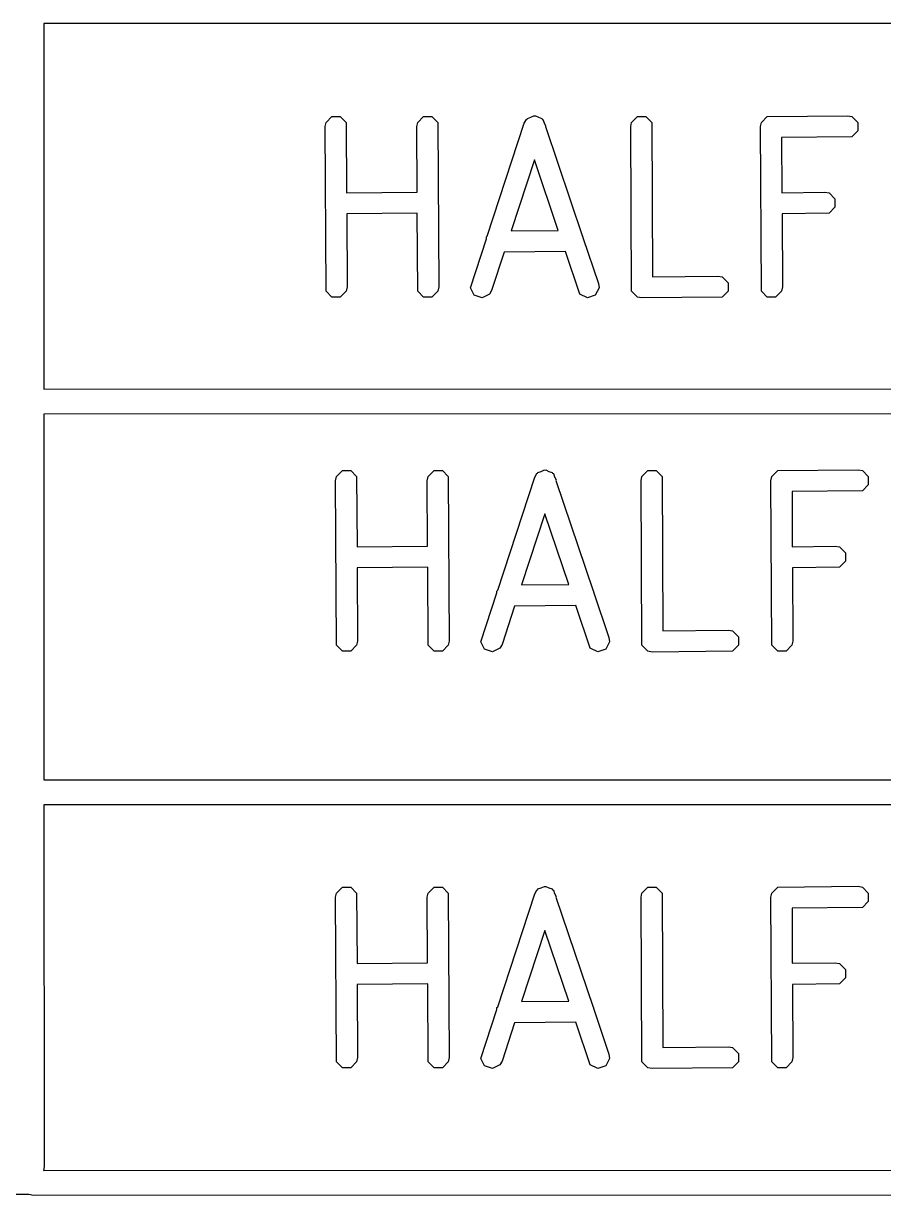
# Model space of a CAD drawing. Extents: x 139 to 262, y -120 to -93.
# Drawn here: x 181.74 to 185.93, y -120.03 to -114.31 of the extents above; entities that cross this region are included whole.
import ezdxf

# ---------------------------------------------------------------- set-up
doc = ezdxf.new("R2010")
doc.units = 0
doc.layers.add('BLACK', color=7, linetype='CONTINUOUS')

msp = doc.modelspace()

# ---------------------------------------------------------------- linework, layer by layer
at = {"layer": 'BLACK', "linetype": 'CONTINUOUS'}
for p, q in [((196.320076, -114.31012), (181.836825, -114.310855)), ((181.836825, -114.310855), (181.837392, -116.094405)), ((183.21011, -114.813391), (183.21417, -114.792979)), ((183.21417, -114.792979), (183.243038, -114.764111)), ((183.243038, -114.764111), (183.283862, -114.764111)), ((183.283862, -114.764111), (183.31273, -114.792979)), ((183.31273, -114.792979), (183.314465, -115.136023)), ((183.65715, -114.813391), (183.66121, -114.792979)), ((183.66121, -114.792979), (183.690078, -114.764111)), ((183.690078, -114.764111), (183.730902, -114.764111)), ((183.730902, -114.764111), (183.75977, -114.792979)), ((183.75977, -114.792979), (183.76383, -115.595711)), ((184.000683, -115.347585), (184.181434, -114.796523)), ((184.181434, -114.796523), (184.191741, -114.778443)), ((184.191741, -114.778443), (184.195306, -114.77666)), ((184.195306, -114.77666), (184.197089, -114.773095)), ((184.197089, -114.773095), (184.213132, -114.767747)), ((184.213132, -114.767747), (184.228256, -114.760185)), ((184.228256, -114.760185), (184.232037, -114.761445)), ((184.232037, -114.761445), (184.235818, -114.760185)), ((184.235818, -114.760185), (184.250941, -114.767747)), ((184.250941, -114.767747), (184.266985, -114.773095)), ((184.266985, -114.773095), (184.268767, -114.77666)), ((184.268767, -114.77666), (184.272333, -114.778443)), ((184.272333, -114.778443), (184.277946, -114.795016)), ((184.277946, -114.795016), (184.285243, -114.80961)), ((184.700243, -114.813391), (184.704303, -114.792979)), ((184.704303, -114.792979), (184.733171, -114.764111)), ((184.733171, -114.764111), (184.773995, -114.764111)), ((184.773995, -114.764111), (184.802863, -114.792979)), ((184.802863, -114.792979), (184.806669, -115.545671)), ((185.33355, -114.813391), (185.33761, -114.792979)), ((185.33761, -114.792979), (185.366478, -114.764111)), ((185.366478, -114.764111), (185.759424, -114.760051)), ((185.759424, -114.760051), (185.779836, -114.764111)), ((185.779836, -114.764111), (185.808704, -114.792979)), ((185.808704, -114.792979), (185.808704, -114.833803)), ((183.21417, -115.616123), (183.21011, -114.813391)), ((183.658766, -115.133033), (183.65715, -114.813391)), ((184.285243, -114.80961), (184.284084, -114.813141)), ((184.284084, -114.813141), (184.465961, -115.350157)), ((184.704303, -115.616123), (184.700243, -114.813391)), ((185.33761, -115.616123), (185.33355, -114.813391)), ((185.779836, -114.862671), (185.43654, -114.866218)), ((185.808704, -114.833803), (185.779836, -114.862671)), ((185.43654, -114.866218), (185.437902, -115.135612)), ((184.230728, -114.975809), (184.117189, -115.321962)), ((184.347159, -115.319586), (184.230728, -114.975809)), ((183.314465, -115.136023), (183.658766, -115.133033)), ((185.437902, -115.135612), (185.647664, -115.132584)), ((185.647664, -115.132584), (185.668076, -115.136644)), ((185.668076, -115.136644), (185.696944, -115.165512)), ((185.696944, -115.206336), (185.668076, -115.235204)), ((185.696944, -115.165512), (185.696944, -115.206336)), ((183.659286, -115.235826), (183.314984, -115.238816)), ((183.314984, -115.238816), (183.31679, -115.595711)), ((183.66121, -115.616123), (183.659286, -115.235826)), ((185.668076, -115.235204), (185.438423, -115.238519)), ((185.438423, -115.238519), (185.44023, -115.595711)), ((184.117189, -115.321962), (184.347159, -115.319586)), ((183.918057, -115.599492), (183.99649, -115.360369)), ((183.99649, -115.351779), (184.000683, -115.347585)), ((183.99649, -115.360369), (183.99649, -115.351779)), ((184.465961, -115.350157), (184.467583, -115.351779)), ((184.467583, -115.351779), (184.467583, -115.354945)), ((184.467583, -115.354945), (184.543413, -115.578844)), ((184.083345, -115.425142), (184.021866, -115.612579)), ((184.381864, -115.422058), (184.083345, -115.425142)), ((184.452514, -115.63066), (184.381864, -115.422058)), ((184.806669, -115.545671), (185.126117, -115.542371)), ((185.126117, -115.542371), (185.146529, -115.546431)), ((185.146529, -115.546431), (185.175397, -115.575299)), ((183.31679, -115.595711), (183.31273, -115.616123)), ((183.76383, -115.595711), (183.75977, -115.616123)), ((183.936315, -115.636007), (183.918057, -115.599492)), ((184.546016, -115.599492), (184.527758, -115.636008)), ((184.543413, -115.578844), (184.546016, -115.599492)), ((185.175397, -115.575299), (185.175397, -115.616123)), ((185.44023, -115.595711), (185.43617, -115.616123)), ((183.243038, -115.644991), (183.21417, -115.616123)), ((183.283862, -115.644991), (183.243038, -115.644991)), ((183.31273, -115.616123), (183.283862, -115.644991)), ((183.690078, -115.644991), (183.66121, -115.616123)), ((183.730902, -115.644991), (183.690078, -115.644991)), ((183.75977, -115.616123), (183.730902, -115.644991)), ((183.975044, -115.648917), (183.936315, -115.636007)), ((184.011559, -115.630659), (183.975044, -115.648917)), ((184.021866, -115.612579), (184.011559, -115.630659)), ((184.489029, -115.648917), (184.452514, -115.63066)), ((184.527758, -115.636008), (184.489029, -115.648917)), ((184.733171, -115.644991), (184.704303, -115.616123)), ((184.753583, -115.649051), (184.733171, -115.644991)), ((185.146529, -115.644991), (184.753583, -115.649051)), ((185.175397, -115.616123), (185.146529, -115.644991)), ((185.366478, -115.644991), (185.33761, -115.616123)), ((185.407302, -115.644991), (185.366478, -115.644991)), ((185.43617, -115.616123), (185.407302, -115.644991)), ((181.837392, -116.094405), (196.320497, -116.089619)), ((196.320526, -116.211793), (181.837431, -116.216579)), ((181.837431, -116.216579), (181.837999, -117.999789)), ((183.26091, -116.540591), (183.26497, -116.520179)), ((183.26497, -116.520179), (183.293838, -116.491311)), ((183.293838, -116.491311), (183.334662, -116.491311)), ((183.334662, -116.491311), (183.36353, -116.520179)), ((183.36353, -116.520179), (183.365265, -116.863223)), ((183.70795, -116.540591), (183.71201, -116.520179)), ((183.71201, -116.520179), (183.740878, -116.491311)), ((183.740878, -116.491311), (183.781702, -116.491311)), ((183.781702, -116.491311), (183.81057, -116.520179)), ((183.81057, -116.520179), (183.81463, -117.322911)), ((184.051483, -117.074785), (184.232234, -116.523723)), ((184.232234, -116.523723), (184.242541, -116.505643)), ((184.242541, -116.505643), (184.246106, -116.50386)), ((184.246106, -116.50386), (184.247889, -116.500295)), ((184.247889, -116.500295), (184.263932, -116.494947)), ((184.263932, -116.494947), (184.279056, -116.487385)), ((184.279056, -116.487385), (184.282837, -116.488645)), ((184.282837, -116.488645), (184.286618, -116.487385)), ((184.286618, -116.487385), (184.301741, -116.494947)), ((184.301741, -116.494947), (184.317785, -116.500295)), ((184.317785, -116.500295), (184.319567, -116.50386)), ((184.319567, -116.50386), (184.323133, -116.505643)), ((184.323133, -116.505643), (184.328746, -116.522216)), ((184.328746, -116.522216), (184.336043, -116.53681)), ((184.751043, -116.540591), (184.755103, -116.520179)), ((184.755103, -116.520179), (184.783971, -116.491311)), ((184.783971, -116.491311), (184.824795, -116.491311)), ((184.824795, -116.491311), (184.853663, -116.520179)), ((184.853663, -116.520179), (184.857469, -117.272871)), ((185.38435, -116.540591), (185.38841, -116.520179)), ((185.38841, -116.520179), (185.417278, -116.491311)), ((185.417278, -116.491311), (185.810224, -116.487251)), ((185.810224, -116.487251), (185.830636, -116.491311)), ((185.830636, -116.491311), (185.859504, -116.520179)), ((185.859504, -116.520179), (185.859504, -116.561003)), ((183.26497, -117.343323), (183.26091, -116.540591)), ((183.709566, -116.860233), (183.70795, -116.540591)), ((184.336043, -116.53681), (184.334884, -116.540341)), ((184.334884, -116.540341), (184.516761, -117.077357)), ((184.755103, -117.343323), (184.751043, -116.540591)), ((185.38841, -117.343323), (185.38435, -116.540591)), ((185.859504, -116.561003), (185.830636, -116.589871)), ((185.830636, -116.589871), (185.48734, -116.593418)), ((185.48734, -116.593418), (185.488702, -116.862812)), ((184.281528, -116.703009), (184.167989, -117.049162)), ((184.397959, -117.046786), (184.281528, -116.703009)), ((183.365265, -116.863223), (183.709566, -116.860233)), ((185.488702, -116.862812), (185.698464, -116.859784)), ((185.698464, -116.859784), (185.718876, -116.863844)), ((185.718876, -116.863844), (185.747744, -116.892712)), ((185.747744, -116.892712), (185.747744, -116.933536)), ((183.710086, -116.963026), (183.365784, -116.966016)), ((183.365784, -116.966016), (183.36759, -117.322911)), ((183.71201, -117.343323), (183.710086, -116.963026)), ((185.718876, -116.962404), (185.489223, -116.965719)), ((185.489223, -116.965719), (185.49103, -117.322911)), ((185.747744, -116.933536), (185.718876, -116.962404)), ((183.968857, -117.326692), (184.04729, -117.087569)), ((184.04729, -117.078979), (184.051483, -117.074785)), ((184.04729, -117.087569), (184.04729, -117.078979)), ((184.167989, -117.049162), (184.397959, -117.046786)), ((184.516761, -117.077357), (184.518383, -117.078979)), ((184.518383, -117.078979), (184.518383, -117.082145)), ((184.518383, -117.082145), (184.594213, -117.306044)), ((184.134145, -117.152342), (184.072666, -117.339779)), ((184.432664, -117.149258), (184.134145, -117.152342)), ((184.503314, -117.35786), (184.432664, -117.149258)), ((183.36759, -117.322911), (183.36353, -117.343323)), ((183.81463, -117.322911), (183.81057, -117.343323)), ((184.594213, -117.306044), (184.596816, -117.326692)), ((184.857469, -117.272871), (185.176917, -117.269571)), ((185.176917, -117.269571), (185.197329, -117.273631)), ((185.197329, -117.273631), (185.226197, -117.302499)), ((185.226197, -117.302499), (185.226197, -117.343323)), ((185.49103, -117.322911), (185.48697, -117.343323)), ((183.293838, -117.372191), (183.26497, -117.343323)), ((183.334662, -117.372191), (183.293838, -117.372191)), ((183.36353, -117.343323), (183.334662, -117.372191)), ((183.740878, -117.372191), (183.71201, -117.343323)), ((183.781702, -117.372191), (183.740878, -117.372191)), ((183.81057, -117.343323), (183.781702, -117.372191)), ((183.987115, -117.363207), (183.968857, -117.326692)), ((184.025844, -117.376117), (183.987115, -117.363207)), ((184.062359, -117.357859), (184.025844, -117.376117)), ((184.072666, -117.339779), (184.062359, -117.357859)), ((184.539829, -117.376117), (184.503314, -117.35786)), ((184.578558, -117.363208), (184.539829, -117.376117)), ((184.596816, -117.326692), (184.578558, -117.363208)), ((184.783971, -117.372191), (184.755103, -117.343323)), ((184.804383, -117.376251), (184.783971, -117.372191)), ((185.197329, -117.372191), (184.804383, -117.376251)), ((185.226197, -117.343323), (185.197329, -117.372191)), ((185.417278, -117.372191), (185.38841, -117.343323)), ((185.458102, -117.372191), (185.417278, -117.372191)), ((185.48697, -117.343323), (185.458102, -117.372191)), ((181.837999, -117.999789), (196.32095, -117.999054)), ((196.320979, -118.121221), (181.838037, -118.121956)), ((181.838037, -118.121956), (181.8386, -119.888)), ((183.26497, -118.552179), (183.293838, -118.523311)), ((183.293838, -118.523311), (183.334662, -118.523311)), ((183.334662, -118.523311), (183.36353, -118.552179)), ((183.71201, -118.552179), (183.740878, -118.523311)), ((183.740878, -118.523311), (183.781702, -118.523311)), ((183.781702, -118.523311), (183.81057, -118.552179)), ((184.263932, -118.526947), (184.279056, -118.519385)), ((184.279056, -118.519385), (184.282837, -118.520645)), ((184.282837, -118.520645), (184.286618, -118.519385)), ((184.286618, -118.519385), (184.301741, -118.526947)), ((184.755103, -118.552179), (184.783971, -118.523311)), ((184.783971, -118.523311), (184.824795, -118.523311)), ((184.824795, -118.523311), (184.853663, -118.552179)), ((185.38841, -118.552179), (185.417278, -118.523311)), ((185.417278, -118.523311), (185.810224, -118.519251)), ((185.810224, -118.519251), (185.830636, -118.523311)), ((185.830636, -118.523311), (185.859504, -118.552179)), ((183.26091, -118.572591), (183.26497, -118.552179)), ((183.26497, -119.375323), (183.26091, -118.572591)), ((183.36353, -118.552179), (183.365265, -118.895223)), ((183.70795, -118.572591), (183.71201, -118.552179)), ((183.709566, -118.892233), (183.70795, -118.572591)), ((183.81057, -118.552179), (183.81463, -119.354911)), ((184.051483, -119.106785), (184.232234, -118.555723)), ((184.232234, -118.555723), (184.242541, -118.537643)), ((184.242541, -118.537643), (184.246106, -118.53586)), ((184.246106, -118.53586), (184.247889, -118.532295)), ((184.247889, -118.532295), (184.263932, -118.526947)), ((184.301741, -118.526947), (184.317785, -118.532295)), ((184.317785, -118.532295), (184.319567, -118.53586)), ((184.319567, -118.53586), (184.323133, -118.537643)), ((184.323133, -118.537643), (184.328746, -118.554216)), ((184.328746, -118.554216), (184.336043, -118.56881)), ((184.336043, -118.56881), (184.334884, -118.572341)), ((184.334884, -118.572341), (184.516761, -119.109357)), ((184.751043, -118.572591), (184.755103, -118.552179)), ((184.755103, -119.375323), (184.751043, -118.572591)), ((184.853663, -118.552179), (184.857469, -119.304871)), ((185.38435, -118.572591), (185.38841, -118.552179)), ((185.38841, -119.375323), (185.38435, -118.572591)), ((185.859504, -118.552179), (185.859504, -118.593003)), ((185.830636, -118.621871), (185.48734, -118.625418)), ((185.48734, -118.625418), (185.488702, -118.894812)), ((185.859504, -118.593003), (185.830636, -118.621871)), ((184.281528, -118.735009), (184.167989, -119.081162)), ((184.397959, -119.078786), (184.281528, -118.735009)), ((183.365265, -118.895223), (183.709566, -118.892233)), ((185.488702, -118.894812), (185.698464, -118.891784)), ((185.698464, -118.891784), (185.718876, -118.895844)), ((185.718876, -118.895844), (185.747744, -118.924712)), ((185.747744, -118.924712), (185.747744, -118.965536)), ((185.747744, -118.965536), (185.718876, -118.994404)), ((183.710086, -118.995026), (183.365784, -118.998016)), ((183.365784, -118.998016), (183.36759, -119.354911)), ((183.71201, -119.375323), (183.710086, -118.995026)), ((185.718876, -118.994404), (185.489223, -118.997719)), ((185.489223, -118.997719), (185.49103, -119.354911)), ((184.167989, -119.081162), (184.397959, -119.078786)), ((183.968857, -119.358692), (184.04729, -119.119569)), ((184.04729, -119.110979), (184.051483, -119.106785)), ((184.04729, -119.119569), (184.04729, -119.110979)), ((184.516761, -119.109357), (184.518383, -119.110979)), ((184.518383, -119.110979), (184.518383, -119.114145)), ((184.518383, -119.114145), (184.594213, -119.338044)), ((184.134145, -119.184342), (184.072666, -119.371779)), ((184.432664, -119.181258), (184.134145, -119.184342)), ((184.503314, -119.38986), (184.432664, -119.181258)), ((184.857469, -119.304871), (185.176917, -119.301571)), ((185.176917, -119.301571), (185.197329, -119.305631)), ((185.197329, -119.305631), (185.226197, -119.334499)), ((183.293838, -119.404191), (183.26497, -119.375323)), ((183.36353, -119.375323), (183.334662, -119.404191)), ((183.36759, -119.354911), (183.36353, -119.375323)), ((183.740878, -119.404191), (183.71201, -119.375323)), ((183.81057, -119.375323), (183.781702, -119.404191)), ((183.81463, -119.354911), (183.81057, -119.375323)), ((183.987115, -119.395207), (183.968857, -119.358692)), ((184.072666, -119.371779), (184.062359, -119.389859)), ((184.596816, -119.358692), (184.578558, -119.395208)), ((184.594213, -119.338044), (184.596816, -119.358692)), ((184.783971, -119.404191), (184.755103, -119.375323)), ((185.226197, -119.375323), (185.197329, -119.404191)), ((185.226197, -119.334499), (185.226197, -119.375323)), ((185.417278, -119.404191), (185.38841, -119.375323)), ((185.48697, -119.375323), (185.458102, -119.404191)), ((185.49103, -119.354911), (185.48697, -119.375323)), ((183.334662, -119.404191), (183.293838, -119.404191)), ((183.781702, -119.404191), (183.740878, -119.404191)), ((184.025844, -119.408117), (183.987115, -119.395207)), ((184.062359, -119.389859), (184.025844, -119.408117)), ((184.539829, -119.408117), (184.503314, -119.38986)), ((184.578558, -119.395208), (184.539829, -119.408117)), ((184.804383, -119.408251), (184.783971, -119.404191)), ((185.197329, -119.404191), (184.804383, -119.408251)), ((185.458102, -119.404191), (185.417278, -119.404191)), ((181.8386, -119.888), (181.835116, -119.90551)), ((181.835116, -119.90551), (196.321401, -119.900723)), ((181.76358, -120.022882), (167.1828, -120.0277)), ((181.7878, -120.0277), (181.76358, -120.022882)), ((196.32143, -120.022897), (181.7878, -120.0277))]:
    msp.add_line(p, q, dxfattribs=at)

doc.saveas('drawing.dxf')
